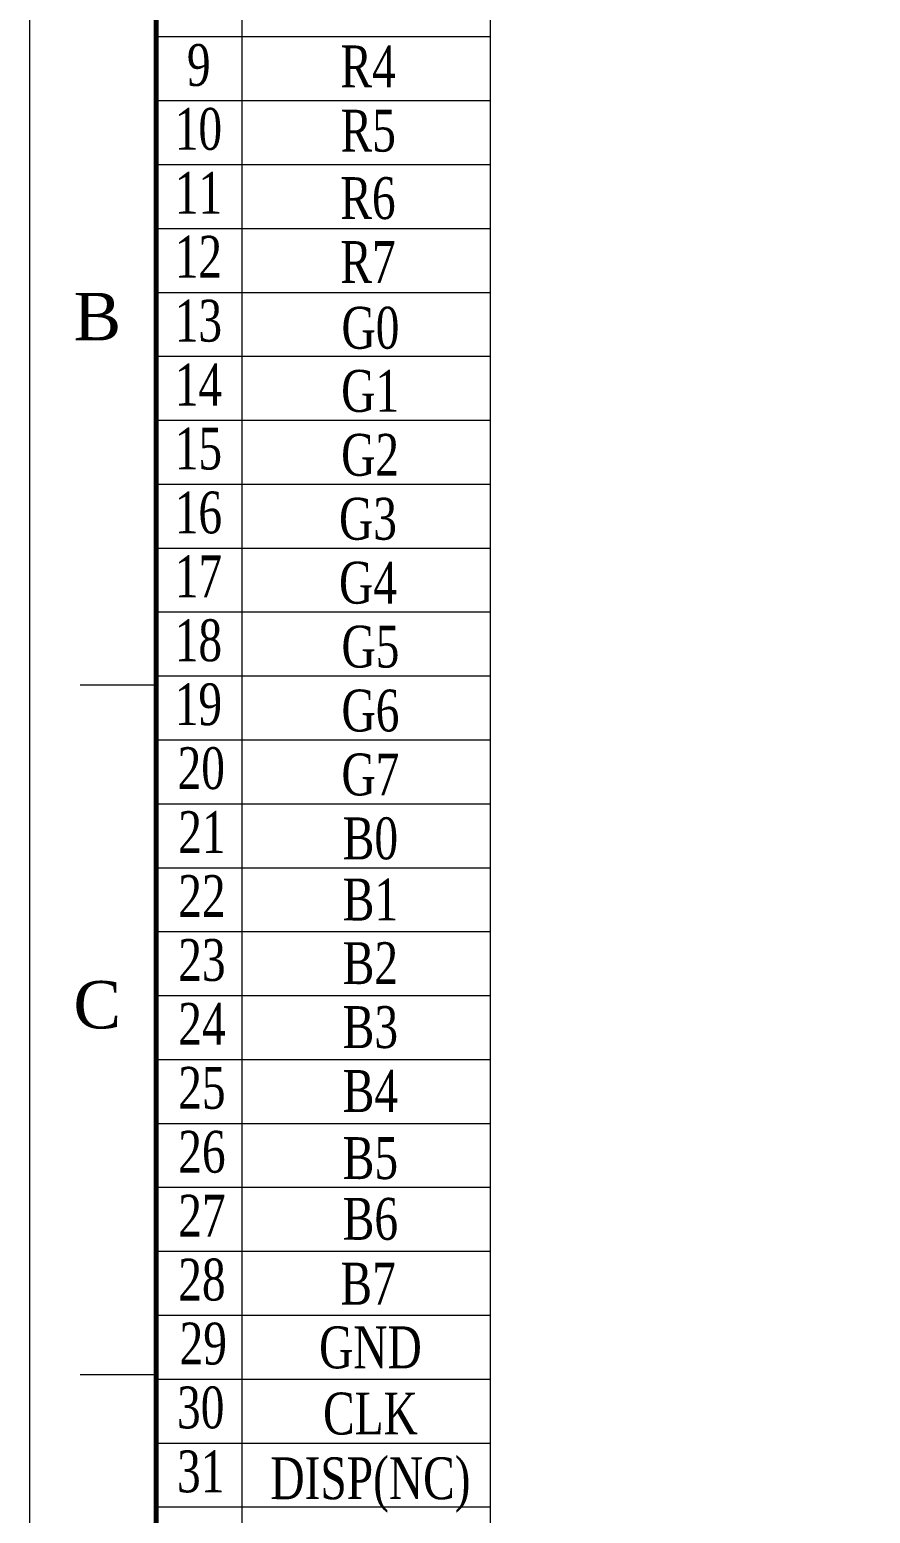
# Model space of a CAD drawing. Header units: inches. Extents: x 3729 to 5100, y 234 to 962.
# Drawn here: x 3729.3 to 3815.9, y 726.7 to 879.3 of the extents above; entities that cross this region are included whole.
import ezdxf
from ezdxf.enums import TextEntityAlignment as Align

# ---------------------------------------------------------------- set-up
doc = ezdxf.new("R2010")
doc.units = ezdxf.units.IN
doc.header["$MEASUREMENT"] = 0
doc.layers.add('1', color=7, linetype='Continuous')
doc.layers.add('DIM', color=3, linetype='Continuous')
doc.layers.add('OUTLINE', color=5, linetype='Continuous', lineweight=13)
doc.styles.get("Standard").update_dxf_attribs({"font": 'TIMES.TTF'})

msp = doc.modelspace()

# ---------------------------------------------------------------- linework, layer by layer
at = {"lineweight": 5}
for p, q in [((3776.741, 799.759), (3776.741, 707.6)), ((3742.359, 799.667), (3742.359, 707.546)), ((3742.288, 793.091), (3776.723, 793.091)), ((3742.288, 786.515), (3776.723, 786.515)), ((3742.288, 779.939), (3776.723, 779.939)), ((3742.288, 773.364), (3776.723, 773.364)), ((3742.288, 766.788), (3776.723, 766.788)), ((3742.358, 760.212), (3776.793, 760.212)), ((3742.359, 753.636), (3776.794, 753.636)), ((3742.359, 747.061), (3776.794, 747.061)), ((3742.359, 740.485), (3776.794, 740.485)), ((3742.359, 733.909), (3776.794, 733.909)), ((3742.359, 727.333), (3776.794, 727.333))]:
    msp.add_line(p, q, dxfattribs=at)
at = {"layer": '1', "lineweight": 5}
for p, q in [((3742.303, 799.667), (3742.303, 937.753)), ((3751.18, 937.753), (3751.18, 667.995)), ((3776.738, 937.757), (3776.738, 799.667)), ((3742.303, 878.576), (3776.738, 878.576)), ((3742.303, 872), (3776.738, 872)), ((3742.303, 865.424), (3776.738, 865.424)), ((3742.303, 858.849), (3776.738, 858.849)), ((3742.303, 852.273), (3776.738, 852.273)), ((3742.303, 845.697), (3776.738, 845.697)), ((3742.303, 839.122), (3776.738, 839.122)), ((3742.303, 832.546), (3776.738, 832.546)), ((3742.303, 825.97), (3776.738, 825.97)), ((3742.303, 819.395), (3776.738, 819.395)), ((3742.303, 812.819), (3776.738, 812.819)), ((3742.303, 806.243), (3776.738, 806.243)), ((3742.303, 799.667), (3776.738, 799.667))]:
    msp.add_line(p, q, dxfattribs=at)
at = {"layer": 'DIM', "color": 7, "lineweight": 5}
for p, q in [((3742.358, 766.653), (3742.358, 674.532)), ((3776.739, 766.745), (3776.739, 674.586))]:
    msp.add_line(p, q, dxfattribs=at)
at = {"layer": 'OUTLINE'}
for p, q in [((3742.358, 811.87), (3734.561, 811.87)), ((3742.358, 744.844), (3742.358, 675.724)), ((3742.358, 744.844), (3742.358, 675.724)), ((3742.358, 740.913), (3734.561, 740.913))]:
    msp.add_line(p, q, dxfattribs=at)
msp.add_lwpolyline([(3729.347, 961.582), (3729.347, 591.201), (4270.108, 591.201), (4270.108, 961.582)], close=True, dxfattribs=at)
at = {"layer": 'OUTLINE', "const_width": 0.532}
msp.add_lwpolyline([(4256.994, 953.785), (3742.358, 953.785), (3742.358, 598.998), (4256.994, 598.998)], close=True, dxfattribs=at)

# ---------------------------------------------------------------- texts
at = {"layer": '1', "lineweight": 5, "width": 0.75}
for s, height, p in [('9', 4.304, (3745.528, 873.511)), ('10', 4.3041, (3744.272, 866.935)), ('11', 4.3041, (3744.272, 860.36)), ('12', 4.3041, (3744.272, 853.784)), ('13', 4.3041, (3744.272, 847.208)), ('14', 4.3041, (3744.272, 840.632)), ('15', 4.3041, (3744.272, 834.057)), ('16', 4.3041, (3744.272, 827.481)), ('17', 4.3041, (3744.272, 820.905)), ('18', 4.3041, (3744.272, 814.33)), ('19', 4.3041, (3744.272, 807.754)), ('20', 4.3041, (3744.566, 801.178)), ('21', 4.3041, (3744.636, 794.602)), ('22', 4.3041, (3744.636, 788.026)), ('23', 4.3041, (3744.636, 781.45)), ('24', 4.3041, (3744.636, 774.874)), ('25', 4.3041, (3744.636, 768.299)), ('26', 4.3041, (3744.636, 761.723)), ('27', 4.3041, (3744.636, 755.147)), ('28', 4.3041, (3744.636, 748.571)), ('29', 4.3041, (3744.772, 741.996)), ('30', 4.3041, (3744.511, 735.42)), ('31', 4.3041, (3744.511, 728.844))]:
    msp.add_text(s, height=height, dxfattribs=at).set_placement(p)
for s, p in [('R4', (3764.175, 875.515)), ('R5', (3764.187, 868.906)), ('R6', (3764.161, 861.968)), ('R7', (3764.161, 855.392)), ('G0', (3764.414, 848.629)), ('G1', (3764.381, 842.138)), ('G2', (3764.381, 835.562)), ('G3', (3764.161, 828.987)), ('G4', (3764.161, 822.411)), ('G5', (3764.414, 815.835)), ('G6', (3764.414, 809.259)), ('G7', (3764.414, 802.684)), ('B0', (3764.414, 796.108)), ('B1', (3764.414, 789.816)), ('B2', (3764.414, 783.275)), ('B3', (3764.414, 776.699)), ('B4', (3764.414, 770.124)), ('B5', (3764.414, 763.22)), ('B6', (3764.414, 756.972)), ('B7', (3764.175, 750.307)), ('GND', (3764.414, 743.752)), ('CLK', (3764.414, 736.948))]:
    msp.add_text(s, height=4.3041, dxfattribs=at).set_placement(p, align=Align.MIDDLE_CENTER)
at = {"layer": '1', "color": 1, "lineweight": 5, "width": 0.75}
msp.add_text('DISP(NC)', height=4.3041, dxfattribs=at).set_placement((3764.414, 730.289), align=Align.MIDDLE_CENTER)
at = {"layer": 'OUTLINE'}
for s, p in [('B', (3733.852, 847.349)), ('C', (3733.852, 776.563))]:
    msp.add_text(s, height=4.873, dxfattribs=at).set_placement(p)

doc.saveas('drawing.dxf')
